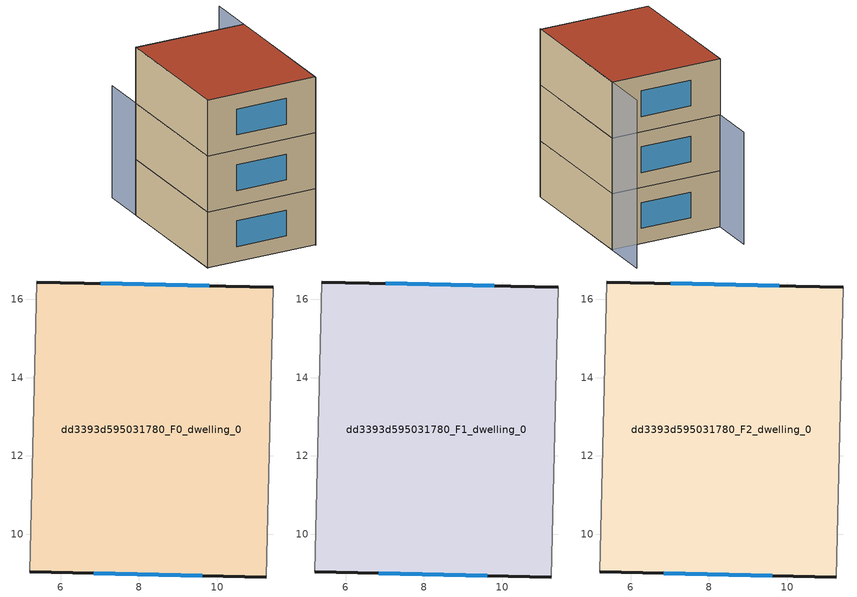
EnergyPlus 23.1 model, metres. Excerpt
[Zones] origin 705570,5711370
dd3393d595031780_F0_dwelling_0
 floor ground (EU_floor_Construction): 11.43,16.31 11.26,8.91 5.22,9.04 5.39,16.44 z0
 wall outside (EU_wall_Construction): 5.22,9.04 11.26,8.91 / 11.43,16.31 5.39,16.44 z0:3
 wall adiabatic (EU_wall_Construction): 11.26,8.91 11.43,16.31 / 5.39,16.44 5.22,9.04 z0:3
 window (EU_Window_Construction): 6.85,9.01 9.62,8.94 / 9.8,16.35 7.02,16.41 z0.81:2.19
dd3393d595031780_F1_dwelling_0
 floor to dd3393d595031780_F0_dwelling_0 (EU_floor_Construction): 11.43,16.31 11.25,8.91 5.22,9.04 5.39,16.44 z3
 wall outside (EU_wall_Construction): 5.22,9.04 11.26,8.91 / 11.43,16.31 5.39,16.44 z3:6
 wall adiabatic (EU_wall_Construction): 11.26,8.91 11.43,16.31 / 5.39,16.44 5.22,9.04 z3:6
 window (EU_Window_Construction): 6.85,9.01 9.62,8.94 / 9.8,16.35 7.02,16.41 z3.81:5.19
dd3393d595031780_F2_dwelling_0
 floor to dd3393d595031780_F1_dwelling_0 (EU_floor_Construction): 11.43,16.31 11.25,8.91 5.22,9.04 5.39,16.44 z6
 wall outside (EU_wall_Construction): 5.22,9.04 11.26,8.91 / 11.43,16.31 5.39,16.44 z6:9
 wall adiabatic (EU_wall_Construction): 11.26,8.91 11.43,16.31 / 5.39,16.44 5.22,9.04 z6:9
 window (EU_Window_Construction): 6.85,9.01 9.62,8.94 / 9.8,16.35 7.02,16.41 z6.81:8.19
 roof outside (EU_roof_Construction): 11.26,8.91 11.43,16.31 5.39,16.44 5.22,9.04 z9
shading: 11.23,8.85 11.5,18.85 z0:9; 5.47,18.91 5.23,9.03 z0:6
[Building]
EU S2 Campaign: North Axis=0; Terrain=City; Solar Distribution=FullExterior
[Site:Location]
London: Latitude=51.5; Longitude=-0.5; Time Zone=0; Elevation=25
[SizingPeriod:WeatherFileDays]
AnnualSizingPeriod: Begin Month=1; Begin Day of Month=1; End Month=12; End Day of Month=31; Day of Week for Start Day=Monday; Use Weather File Daylight Saving Period=No; Use Weather File Rain and Snow Indicators=No
[MATERIAL]
EU_InternalMass_Material: Roughness=MediumRough; Thickness=0.1; Conductivity=1; Density=1800; Specific Heat=900; Thermal Absorptance=0.9; Solar Absorptance=0.7; Visible Absorptance=0.7
[MATERIAL:NOMASS] Roughness=MediumRough; Thermal Absorptance=0.9; Solar Absorptance=0.7; Visible Absorptance=0.7
Name | Thermal Resistance
EU_wall_NoMass | 0.727863
EU_roof_NoMass | 0.773354
EU_floor_NoMass | 1.79329
[WINDOWMATERIAL:SIMPLEGLAZINGSYSTEM]
EU_Window_SimpleGlazing: UFactor=2.58614; Solar Heat Gain Coefficient=0.76; Visible Transmittance=0.76
[CONSTRUCTION]
EU_wall_Construction: EU_wall_NoMass
EU_roof_Construction: EU_roof_NoMass
EU_floor_Construction: EU_floor_NoMass
EU_Window_Construction: EU_Window_SimpleGlazing
EU_InternalMass_Construction: EU_InternalMass_Material
[ZONE] Type=1; Multiplier=1; Ceiling Height=autocalculate; Volume=134.104; Floor Area=autocalculate; Part of Total Floor Area=Yes
dd3393d595031780_F0_dwelling_0; dd3393d595031780_F1_dwelling_0; dd3393d595031780_F2_dwelling_0
[INTERNALMASS] Construction=EU_InternalMass_Construction; Surface Area=44.7015
Name | Zone or ZoneList
dd3393d595031780_F0_dwelling_0_EU_InternalMass | dd3393d595031780_F0_dwelling_0
dd3393d595031780_F1_dwelling_0_EU_InternalMass | dd3393d595031780_F1_dwelling_0
dd3393d595031780_F2_dwelling_0_EU_InternalMass | dd3393d595031780_F2_dwelling_0
[OTHEREQUIPMENT] Fuel Type=Electricity; Design Level Calculation Method=Watts/Area; Power per Zone Floor Area=1; Fraction Latent=0; Fraction Radiant=0; Fraction Lost=0; Carbon Dioxide Generation Rate=0; EndUse Subcategory=EU_Step8_InternalGains
Name | Zone or ZoneList or Space or SpaceList | Schedule
EU_Step8_InternalGain_dd3393d595031780_F0_dwelling_0_f000 | dd3393d595031780_F0_dwelling_0 | EU_Step8_GainSchedule_dd3393d595031780_F0_dwelling_0_f000
EU_Step8_InternalGain_dd3393d595031780_F1_dwelling_0_f000 | dd3393d595031780_F1_dwelling_0 | EU_Step8_GainSchedule_dd3393d595031780_F1_dwelling_0_f000
EU_Step8_InternalGain_dd3393d595031780_F2_dwelling_0_f000 | dd3393d595031780_F2_dwelling_0 | EU_Step8_GainSchedule_dd3393d595031780_F2_dwelling_0_f000
[ZONEVENTILATION:DESIGNFLOWRATE] Schedule=EU_AlwaysOn; Design Flow Rate Calculation Method=AirChanges/Hour; Air Changes per Hour=0.484901; Ventilation Type=Natural; Fan Pressure Rise=0; Fan Total Efficiency=1; Constant Term Coefficient=1; Temperature Term Coefficient=0; Velocity Term Coefficient=0; Velocity Squared Term Coefficient=0; Minimum Indoor Temperature=-100; Maximum Indoor Temperature=100; Delta Temperature=-100; Minimum Outdoor Temperature=-100; Maximum Outdoor Temperature=100; Maximum Wind Speed=40
Name | Zone or ZoneList or Space or SpaceList
EU_ConstantAir_dd3393d595031780_F0_dwelling_0 | dd3393d595031780_F0_dwelling_0
EU_ConstantAir_dd3393d595031780_F1_dwelling_0 | dd3393d595031780_F1_dwelling_0
EU_ConstantAir_dd3393d595031780_F2_dwelling_0 | dd3393d595031780_F2_dwelling_0
[HVACTEMPLATE:THERMOSTAT] Constant Heating Setpoint=20; Constant Cooling Setpoint=50
EU_HeatOnly_dd3393d595031780_F0_dwelling_0; EU_HeatOnly_dd3393d595031780_F1_dwelling_0; EU_HeatOnly_dd3393d595031780_F2_dwelling_0
[HVACTEMPLATE:ZONE:IDEALLOADSAIRSYSTEM] System Availability Schedule=EU_AlwaysOn; Maximum Heating Supply Air Temperature=50; Minimum Cooling Supply Air Temperature=13; Maximum Heating Supply Air Humidity Ratio=0.0156; Minimum Cooling Supply Air Humidity Ratio=0.0077; Heating Limit=NoLimit; Cooling Limit=NoLimit; Heating Availability Schedule=EU_AlwaysOn; Cooling Availability Schedule=EU_CoolingOff; Dehumidification Control Type=ConstantSensibleHeatRatio; Cooling Sensible Heat Ratio=0.7; Dehumidification Setpoint=60; Humidification Control Type=None; Humidification Setpoint=30; Outdoor Air Method=None; Outdoor Air Flow Rate per Person=0.00944; Outdoor Air Flow Rate per Zone Floor Area=0; Outdoor Air Flow Rate per Zone=0; Demand Controlled Ventilation Type=None; Outdoor Air Economizer Type=NoEconomizer; Heat Recovery Type=None; Sensible Heat Recovery Effectiveness=0.7; Latent Heat Recovery Effectiveness=0.65
Name | Template Thermostat
dd3393d595031780_F0_dwelling_0 | EU_HeatOnly_dd3393d595031780_F0_dwelling_0
dd3393d595031780_F1_dwelling_0 | EU_HeatOnly_dd3393d595031780_F1_dwelling_0
dd3393d595031780_F2_dwelling_0 | EU_HeatOnly_dd3393d595031780_F2_dwelling_0
[SIZING:ZONE] Zone Cooling Design Supply Air Temperature Input Method=SupplyAirTemperature; Zone Cooling Design Supply Air Temperature=13; Zone Heating Design Supply Air Temperature Input Method=SupplyAirTemperature; Zone Heating Design Supply Air Temperature=50; Zone Cooling Design Supply Air Humidity Ratio=0.008; Zone Heating Design Supply Air Humidity Ratio=0.008; Cooling Design Air Flow Method=DesignDay; Cooling Design Air Flow Rate=0; Cooling Minimum Air Flow per Zone Floor Area=0.000762; Cooling Minimum Air Flow=0; Cooling Minimum Air Flow Fraction=0.2; Heating Design Air Flow Method=DesignDay; Heating Design Air Flow Rate=0; Heating Maximum Air Flow per Zone Floor Area=0.002032; Heating Maximum Air Flow=0.141576; Heating Maximum Air Flow Fraction=0.3; Account for Dedicated Outdoor Air System=No; Dedicated Outdoor Air System Control Strategy=NeutralSupplyAir; Dedicated Outdoor Air Low Setpoint Temperature for Design=autosize; Dedicated Outdoor Air High Setpoint Temperature for Design=autosize; Zone Load Sizing Method=Sensible Load Only No Latent Load; Zone Latent Cooling Design Supply Air Humidity Ratio Input Method=HumidityRatioDifference; Zone Cooling Design Supply Air Humidity Ratio Difference=0.005; Zone Latent Heating Design Supply Air Humidity Ratio Input Method=HumidityRatioDifference; Zone Humidification Design Supply Air Humidity Ratio Difference=0.005
dd3393d595031780_F0_dwelling_0; dd3393d595031780_F1_dwelling_0; dd3393d595031780_F2_dwelling_0
[SCHEDULE:CONSTANT]
Name | Hourly Value
EU_AlwaysOn | 1
EU_CoolingOff | 0
[SCHEDULE:FILE] Column Number=1; Rows to Skip at Top=0; Number of Hours of Data=8760; Column Separator=Comma; Interpolate to Timestep=No; Minutes per Item=60; Adjust Schedule for Daylight Savings=Yes
Name | File
EU_Step8_GainSchedule_dd3393d595031780_F0_dwelling_0_f000 | ../../schedules/dd3393d595031780/dd3393d595031780_F0_dwelling_0_f000_gain.csv
EU_Step8_GainSchedule_dd3393d595031780_F1_dwelling_0_f000 | ../../schedules/dd3393d595031780/dd3393d595031780_F1_dwelling_0_f000_gain.csv
EU_Step8_GainSchedule_dd3393d595031780_F2_dwelling_0_f000 | ../../schedules/dd3393d595031780/dd3393d595031780_F2_dwelling_0_f000_gain.csv
